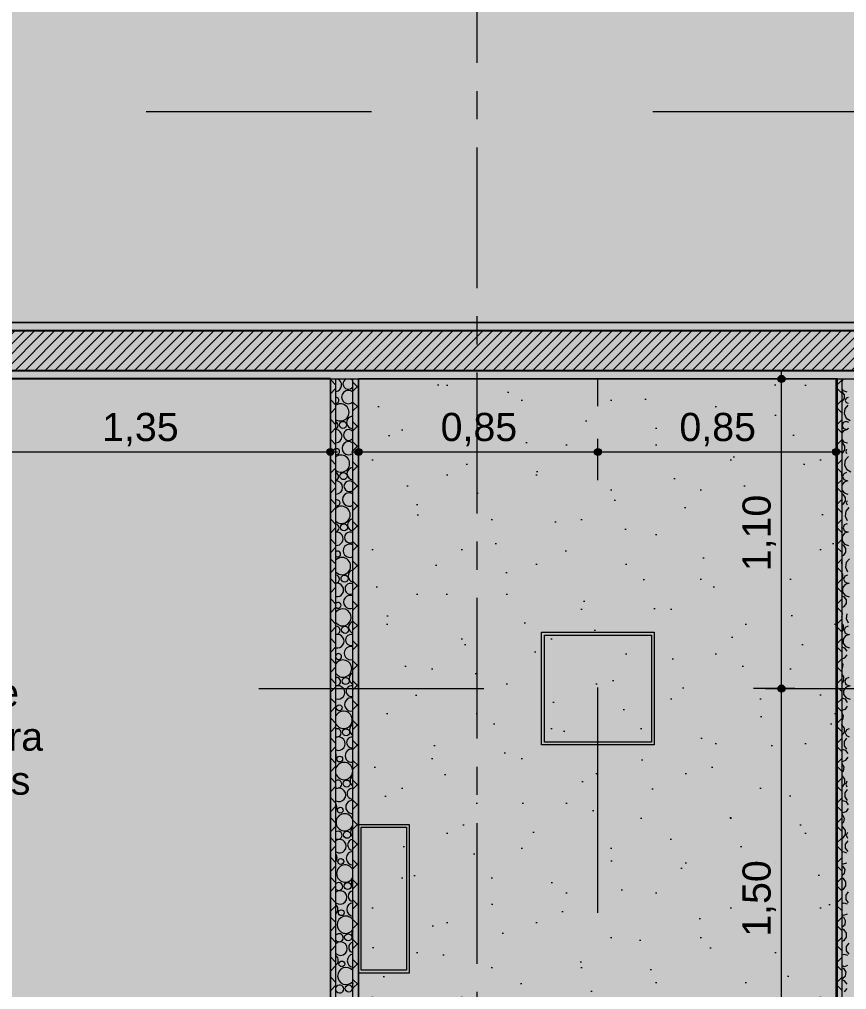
# Model space of a CAD drawing. Header units: metres. Extents: x -77 to -41.1, y -68 to -27.7.
# Drawn here: x -61.764 to -58.826, y -40.573 to -37.127 of the extents above; entities that cross this region are included whole.
import ezdxf

# ---------------------------------------------------------------- set-up
doc = ezdxf.new("R2010")
doc.units = ezdxf.units.M
doc.header["$MEASUREMENT"] = 0
doc.linetypes.add('AStair_dashed', pattern=[1.8, 0.8, -1])
doc.linetypes.add('Dot & Dashed', pattern=[0.6, 0.5, -0.05, 0, -0.05])
for name, color, linetype, lineweight in [('0_Caneta_No__99', 7, 'Continuous', 20), ('FORRO.EXEC_Caneta_No__241', 7, 'Continuous', 13), ('LAJES.EST_Caneta_No__241', 7, 'Continuous', 13), ('LAJES.EST_Caneta_No__96', 252, 'Continuous', 0), ('LUMINOTÉCNICA_Caneta_No__96', 252, 'Continuous', 0), ('PAREDE CONSTRUIR_Caneta_No__241', 7, 'Continuous', 13), ('PAREDE CONSTRUIR_Caneta_No__3', 7, 'Continuous', 25), ('PAREDE CONSTRUIR_Caneta_No__83', 84, 'Continuous', 0), ('PAREDE CONSTRUIR_Caneta_No__96', 252, 'Continuous', 0), ('Selos de Zona Archicad_Caneta_No__11', 7, 'Continuous', 5)]:
    doc.layers.add(name, color=color, linetype=linetype, lineweight=lineweight)
for name, color, linetype in [('COTAS FORRO.EXEC', 7, 'Continuous'), ('FORRO.EXEC', 7, 'Continuous'), ('LUMINOTÉCNICA', 7, 'Continuous'), ('PAREDE CONSTRUIR', 7, 'Continuous'), ('ZONA', 7, 'Continuous')]:
    doc.layers.add(name, color=color, linetype=linetype)
for name, color, linetype, lineweight, true_color in [('COTAS FORRO.EXEC_Caneta_No__25', 7, 'Continuous', 13, 0x982312), ('LAJES.EST_Caneta_No__18', 7, 'Continuous', 0, 0xdfdfdf), ('LAJES.EST_Caneta_No__254', 7, 'Continuous', 0, 0xd1c9ad), ('LUMINOTÉCNICA_Caneta_No__27', 7, 'Continuous', 0, 0xbd2d17), ('LUMINOTÉCNICA_Caneta_No__46', 7, 'Continuous', 0, 0xbf8f00), ('LUMINOTÉCNICA_Caneta_No__56', 7, 'Continuous', 0, 0xffe495), ('ZONA_Caneta_No__56', 7, 'Continuous', 0, 0xffe495)]:
    doc.layers.add(name, color=color, linetype=linetype, lineweight=lineweight, true_color=true_color)
doc.styles.add('GENERATED_STYLE_1', font='arial.ttf')
doc.dimstyles.new('GENERATED_STYLE__1', dxfattribs={"dimtxt": 0.1, "dimasz": 0.0475, "dimexe": 0.18, "dimexo": 0.1, "dimgap": 0, "dimtad": 1, "dimtih": 1, "dimtoh": 1, "dimzin": 0, "dimdsep": 46, "dimtxsty": 'GENERATED_STYLE_1', "dimblk": 'ARROWHEAD_11', "dimblk1": 'ARROWHEAD_11', "dimblk2": 'ARROWHEAD_11', "dimcen": 0.09, "dimclrd": 256, "dimclre": 256, "dimclrt": 256, "dimadec": 0, "dimazin": 0, "dimtfac": 1, "dimtdec": 4, "dimtmove": 0, "dimatfit": 3, "dimfxl": 0, "dimtolj": 1, "dimtzin": 0, "dimarcsym": 0})
doc.dimstyles.new('GENERATED_STYLE__2', dxfattribs={"dimtxt": 0.1, "dimasz": 0.0475, "dimexe": 0.18, "dimexo": 0.1, "dimgap": 0, "dimtad": 1, "dimzin": 0, "dimdsep": 46, "dimtxsty": 'GENERATED_STYLE_1', "dimblk": 'ARROWHEAD_11', "dimblk1": 'ARROWHEAD_11', "dimblk2": 'ARROWHEAD_11', "dimcen": 0.09, "dimclrd": 256, "dimclre": 256, "dimclrt": 256, "dimadec": 0, "dimazin": 0, "dimtfac": 1, "dimtdec": 4, "dimtmove": 0, "dimatfit": 3, "dimfxl": 0, "dimtolj": 1, "dimtzin": 0, "dimarcsym": 0})
pattern_1 = [(45, (0, 0.5), (-0.159099, 0.159099), [0, -0.15, 0, -0.225]), (110, (0.5, 0.5), (0.21143084, 0.07695453), [0, -0.11, 0, -0.19])]
pattern_2 = [(45, (0, 0), (-0.03535534, 0.03535534), []), (135, (0, 0), (0.03535534, 0.03535534), [])]
pattern_3 = [(45, (0, 0), (-0.0176776695, 0.0176776695), [])]

# ---------------------------------------------------------------- blocks, each defined once
blk = doc.blocks.new('Quarto de Plantão para funcionários_9_21_3', base_point=(-62.0758, -39.74))
at = {"layer": 'Selos de Zona Archicad_Caneta_No__11', "color": 7, "lineweight": 5, "insert": (-62.0758, -39.4684), "char_height": 0.1, "width": 1, "attachment_point": 2, "line_spacing_factor": 0.936671, "style": 'GENERATED_STYLE_1'}
blk.add_mtext('\\A1;{\\pqc;\\pt0,0.55;\\fArial|b0|i0|c0|p0;\\W1.000000;Quarto de Plantão para funcionários\\fArial|b0|i0|c0|p0;\\W1.000000;\\A1{\\H.66x;\\S^  ;}\\fArial|b0|i0|c0|p0;\\W1.000000;\\fArial|b0|i0|c0|p0;\\W1.000000;\\A1{\\H.66x;\\S^  ;}}', dxfattribs=at)
at = {"layer": 'Selos de Zona Archicad_Caneta_No__11', "color": 7, "lineweight": 5, "insert": (-62.0758, -39.9366), "char_height": 0.075, "attachment_point": 2, "style": 'GENERATED_STYLE_1'}
blk.add_mtext('\\A1;{\\pqc;\\pt0,0.55;\\fArial|b0|i0|c0|p0;\\W1.000000;A: 10,00\\fArial|b0|i0|c0|p0;\\W1.000000;\\A1{\\H.66x;\\S^  ;}\\fArial|b0|i0|c0|p0;\\W1.000000; m\\fArial|b0|i0|c0|p0;\\W1.000000;\\A1{\\H.66x;\\S2^  ;}}', dxfattribs=at)
blk = doc.blocks.new('*X52')
at = {"layer": 'PAREDE CONSTRUIR_Caneta_No__96', "color": 252, "linetype": 'Continuous', "lineweight": 0}
for centre, radius in [((-60.6148, -38.5671), 0.0125), ((-60.6129, -38.7491), 0.0125), ((-60.6111, -38.9311), 0.0125), ((-60.6092, -39.1131), 0.0125), ((-60.6074, -39.2951), 0.0125), ((-60.6055, -39.4771), 0.0125), ((-60.6281, -39.572), 0.0103), ((-60.6037, -39.6591), 0.0125), ((-60.6263, -39.754), 0.0103), ((-60.6018, -39.8411), 0.0125), ((-60.6244, -39.9359), 0.0103), ((-60.6, -40.0231), 0.0125), ((-60.6226, -40.1179), 0.0103), ((-60.5981, -40.2051), 0.0125), ((-60.6207, -40.2999), 0.0103), ((-60.5963, -40.3871), 0.0125), ((-60.6189, -40.4819), 0.0103), ((-60.5944, -40.5691), 0.0125)]:
    blk.add_circle(centre, radius, dxfattribs=at)
for centre, radius, start, end in [((-60.6437, -38.4256), 0.0239, 280.0588, 66.5617), ((-60.5957, -38.4212), 0.0192, 114.321, 327.3597), ((-60.5957, -38.4212), 0.0192, 32.6403, 65.679), ((-60.5962, -38.4684), 0.0237, 45.2313, 314.7688), ((-60.6393, -38.48), 0.0103, 268.3947, 91.6053), ((-60.6237, -38.5228), 0.0306, 238.6898, 121.3102), ((-60.6467, -38.5689), 0.0143, 299.9833, 60.0168), ((-60.5811, -38.5583), 0.0213, 85.8405, 274.1596), ((-60.6419, -38.6076), 0.0239, 275.5631, 84.4369), ((-60.5939, -38.6032), 0.0192, 41.8057, 318.1943), ((-60.5944, -38.6503), 0.0237, 51.2533, 308.7467), ((-60.6374, -38.662), 0.0103, 258.0342, 101.9658), ((-60.6218, -38.7048), 0.0306, 234.5326, 125.4674), ((-60.5792, -38.7403), 0.0213, 90.8364, 269.1636), ((-60.6448, -38.7509), 0.0143, 291.7193, 68.2807), ((-60.64, -38.7896), 0.0239, 271.1016, 88.8984), ((-60.592, -38.7852), 0.0192, 49.5528, 310.4472), ((-60.6356, -38.844), 0.0103, 247.2543, 112.7457), ((-60.5925, -38.8323), 0.0237, 56.8037, 303.1963), ((-60.6199, -38.8868), 0.0306, 230.1479, 129.8521), ((-60.5774, -38.9223), 0.0213, 95.8387, 264.1614), ((-60.643, -38.9329), 0.0143, 283.9086, 76.0914), ((-60.6382, -38.9716), 0.0239, 266.6468, 93.3532), ((-60.5901, -38.9672), 0.0192, 56.4899, 303.5101), ((-60.5907, -39.0143), 0.0237, 62.0215, 297.9786), ((-60.6337, -39.026), 0.0103, 235.5314, 124.4687), ((-60.6181, -39.0688), 0.0306, 225.4625, 134.5375), ((-60.6411, -39.1149), 0.0143, 276.3549, 83.6451), ((-60.5755, -39.1043), 0.0213, 100.8862, 259.1138), ((-60.6363, -39.1536), 0.0239, 262.1716, 97.8285), ((-60.5883, -39.1492), 0.0192, 62.908, 297.0921), ((-60.5888, -39.1963), 0.0237, 66.9975, 293.0026), ((-60.6319, -39.208), 0.0103, 221.8178, 138.1822), ((-60.6162, -39.2508), 0.0306, 220.3641, 139.6359), ((-60.6393, -39.2969), 0.0143, 268.9113, 91.0887), ((-60.5737, -39.2862), 0.0213, 106.021, 253.979), ((-60.6345, -39.3356), 0.0239, 257.6476, 102.3524), ((-60.5864, -39.3312), 0.0192, 68.976, 291.024), ((-60.63, -39.39), 0.0103, 202.3945, 157.6055), ((-60.5869, -39.3783), 0.0237, 71.7959, 288.2042), ((-60.6144, -39.4328), 0.0306, 214.6629, 145.3371), ((-60.5718, -39.4682), 0.0213, 111.2919, 248.7081), ((-60.6374, -39.4789), 0.0143, 261.4491, 98.5509), ((-60.6326, -39.5176), 0.0239, 253.0438, 106.9562), ((-60.5846, -39.5131), 0.0192, 74.8056, 285.1945), ((-60.5851, -39.5603), 0.0237, 76.4653, 283.5347), ((-60.6125, -39.6148), 0.0306, 207.9838, 152.0162), ((-60.6356, -39.6609), 0.0143, 253.8368, 106.1632), ((-60.57, -39.6502), 0.0213, 116.7598, 243.2403), ((-60.6307, -39.6996), 0.0239, 248.324, 111.676), ((-60.5827, -39.6951), 0.0192, 80.4776, 279.5224), ((-60.5832, -39.7423), 0.0237, 81.0446, 278.9554), ((-60.66, -39.7412), 0.0213, 343.7, 16.3), ((-60.6107, -39.7968), 0.0306, 199.3264, 160.6736), ((-60.6337, -39.8429), 0.0143, 245.9169, 114.0831), ((-60.5681, -39.8322), 0.0213, 122.5056, 237.4945), ((-60.6289, -39.8815), 0.0239, 243.4439, 116.5561), ((-60.5809, -39.8771), 0.0192, 86.0567, 273.9433), ((-60.5814, -39.9243), 0.0237, 85.5668, 274.4332), ((-60.6581, -39.9232), 0.0213, 330.771, 29.2291), ((-60.6088, -39.9788), 0.0306, 17.0287, 342.9713), ((-60.5663, -40.0142), 0.0213, 128.6464, 231.3536), ((-60.6319, -40.0249), 0.0143, 237.4695, 122.5305), ((-60.627, -40.0635), 0.0239, 238.3459, 121.6541), ((-60.579, -40.0591), 0.0192, 91.5984, 268.4016), ((-60.6563, -40.1052), 0.0213, 321.771, 38.229), ((-60.5795, -40.1063), 0.0237, 90.0614, 269.9386), ((-60.607, -40.1608), 0.0306, 26.4157, 333.5843), ((-60.63, -40.2069), 0.0143, 228.1306, 131.8694), ((-60.5644, -40.1962), 0.0213, 135.3688, 224.6313), ((-60.6252, -40.2455), 0.0239, 232.9504, 127.0497), ((-60.5772, -40.2411), 0.0192, 97.1551, 262.8449), ((-60.6544, -40.2872), 0.0213, 314.2998, 45.7002), ((-60.5777, -40.2883), 0.0237, 94.5564, 265.4436), ((-60.6051, -40.3428), 0.0306, 33.3819, 326.6181), ((-60.6282, -40.3889), 0.0143, 217.1439, 142.8562), ((-60.5626, -40.3782), 0.0213, 143.0132, 216.9869), ((-60.6233, -40.4275), 0.0239, 227.1389, 132.8611), ((-60.5753, -40.4231), 0.0192, 102.7806, 257.2194), ((-60.6526, -40.4692), 0.0213, 307.6823, 52.3177), ((-60.5758, -40.4703), 0.0237, 99.0797, 260.9203), ((-60.6033, -40.5248), 0.0306, 39.2445, 320.7555), ((-60.6263, -40.5709), 0.0143, 202.0573, 157.9427), ((-60.5607, -40.5602), 0.0213, 152.363, 207.637)]:
    blk.add_arc(centre, radius, start, end, dxfattribs=at)
blk = doc.blocks.new('*X54')
at = {"layer": 'PAREDE CONSTRUIR_Caneta_No__96', "color": 252, "linetype": 'Continuous', "lineweight": 0}
for p, q in [((-58.8392, -38.4063), (-58.8437, -38.4125)), ((-58.8312, -38.4037), (-58.8392, -38.4063)), ((-58.8437, -38.4387), (-58.8392, -38.4449)), ((-58.8419, -38.4501), (-58.8437, -38.4495)), ((-58.8342, -38.4607), (-58.8419, -38.4501)), ((-58.8392, -38.4449), (-58.8252, -38.4494)), ((-58.8437, -38.4851), (-58.8419, -38.4845)), ((-58.8419, -38.4845), (-58.8342, -38.4738)), ((-58.8342, -38.4738), (-58.8342, -38.4607)), ((-58.828, -38.4727), (-58.8311, -38.48)), ((-58.8311, -38.48), (-58.828, -38.4873)), ((-58.8207, -38.4696), (-58.828, -38.4727)), ((-58.828, -38.4873), (-58.8207, -38.4903)), ((-58.833, -38.5101), (-58.8354, -38.5272)), ((-58.8217, -38.4971), (-58.833, -38.5101)), ((-58.8383, -38.5588), (-58.8425, -38.5689)), ((-58.8282, -38.5546), (-58.8383, -38.5588)), ((-58.8354, -38.5272), (-58.8282, -38.5428)), ((-58.8282, -38.5428), (-58.8137, -38.5522)), ((-58.8181, -38.5588), (-58.8282, -38.5546)), ((-58.8374, -38.5883), (-58.8437, -38.597)), ((-58.8425, -38.5689), (-58.8383, -38.579)), ((-58.8383, -38.579), (-58.8282, -38.5832)), ((-58.8233, -38.5837), (-58.8374, -38.5883)), ((-58.8282, -38.5832), (-58.8181, -38.579)), ((-58.8437, -38.6181), (-58.8374, -38.6269)), ((-58.8374, -38.6269), (-58.8233, -38.6314)), ((-58.8401, -38.6321), (-58.8437, -38.6309)), ((-58.8323, -38.6427), (-58.8401, -38.6321)), ((-58.8401, -38.6665), (-58.8323, -38.6558)), ((-58.8323, -38.6558), (-58.8323, -38.6427)), ((-58.8262, -38.6547), (-58.8292, -38.662)), ((-58.8292, -38.662), (-58.8262, -38.6693)), ((-58.8437, -38.6677), (-58.8401, -38.6665)), ((-58.8311, -38.6921), (-58.8336, -38.7092)), ((-58.8198, -38.6791), (-58.8311, -38.6921)), ((-58.8433, -38.734), (-58.8437, -38.7335)), ((-58.8336, -38.7092), (-58.8264, -38.7248)), ((-58.8264, -38.7248), (-58.8119, -38.7342)), ((-58.8437, -38.7492), (-58.8433, -38.7487)), ((-58.8433, -38.7487), (-58.8433, -38.734)), ((-58.8364, -38.7408), (-58.8406, -38.7509)), ((-58.8406, -38.7509), (-58.8364, -38.761)), ((-58.8263, -38.7366), (-58.8364, -38.7408)), ((-58.8364, -38.761), (-58.8263, -38.7652)), ((-58.8215, -38.7657), (-58.8355, -38.7703)), ((-58.8355, -38.7703), (-58.8437, -38.7816)), ((-58.8437, -38.7976), (-58.8355, -38.8089)), ((-58.8382, -38.814), (-58.8437, -38.8123)), ((-58.8305, -38.8247), (-58.8382, -38.814)), ((-58.8355, -38.8089), (-58.8215, -38.8134)), ((-58.8305, -38.8378), (-58.8305, -38.8247)), ((-58.8243, -38.8367), (-58.8274, -38.844)), ((-58.8437, -38.8503), (-58.8382, -38.8485)), ((-58.8382, -38.8485), (-58.8305, -38.8378)), ((-58.818, -38.861), (-58.8292, -38.8741)), ((-58.8274, -38.844), (-58.8243, -38.8513)), ((-58.8292, -38.8741), (-58.8317, -38.8912)), ((-58.8317, -38.8912), (-58.8245, -38.9068)), ((-58.8415, -38.916), (-58.8437, -38.913)), ((-58.8437, -38.9337), (-58.8415, -38.9307)), ((-58.8415, -38.9307), (-58.8415, -38.916)), ((-58.8346, -38.9228), (-58.8388, -38.9329)), ((-58.8388, -38.9329), (-58.8346, -38.943)), ((-58.8245, -38.9186), (-58.8346, -38.9228)), ((-58.8336, -38.9523), (-58.8423, -38.9642)), ((-58.8423, -38.9642), (-58.8423, -38.9789)), ((-58.8346, -38.943), (-58.8245, -38.9472)), ((-58.8196, -38.9477), (-58.8336, -38.9523)), ((-58.8364, -38.996), (-58.8437, -38.9937)), ((-58.8423, -38.9789), (-58.8336, -38.9909)), ((-58.8286, -39.0067), (-58.8364, -38.996)), ((-58.8336, -38.9909), (-58.8196, -38.9954)), ((-58.8286, -39.0198), (-58.8286, -39.0067)), ((-58.8437, -39.0329), (-58.8364, -39.0305)), ((-58.8364, -39.0305), (-58.8286, -39.0198)), ((-58.8161, -39.043), (-58.8274, -39.0561)), ((-58.8427, -39.0548), (-58.8437, -39.0531)), ((-58.8437, -39.0604), (-58.8427, -39.0548)), ((-58.8274, -39.0561), (-58.8298, -39.0731)), ((-58.8298, -39.0731), (-58.8227, -39.0888)), ((-58.8396, -39.098), (-58.8437, -39.0924)), ((-58.8437, -39.1183), (-58.8396, -39.1126)), ((-58.8396, -39.1126), (-58.8396, -39.098)), ((-58.8327, -39.1048), (-58.8369, -39.1149)), ((-58.8226, -39.1006), (-58.8327, -39.1048)), ((-58.8318, -39.1343), (-58.8405, -39.1462)), ((-58.8405, -39.1462), (-58.8405, -39.1609)), ((-58.8369, -39.1149), (-58.8327, -39.125)), ((-58.8327, -39.125), (-58.8226, -39.1292)), ((-58.8178, -39.1297), (-58.8318, -39.1343)), ((-58.8345, -39.178), (-58.8437, -39.175)), ((-58.8405, -39.1609), (-58.8318, -39.1729)), ((-58.8268, -39.1887), (-58.8345, -39.178)), ((-58.8318, -39.1729), (-58.8178, -39.1774)), ((-58.8437, -39.2155), (-58.8345, -39.2125)), ((-58.8345, -39.2125), (-58.8268, -39.2018)), ((-58.8268, -39.2018), (-58.8268, -39.1887)), ((-58.8409, -39.2368), (-58.8437, -39.2319)), ((-58.8437, -39.2502), (-58.8431, -39.2497)), ((-58.8431, -39.2497), (-58.8409, -39.2368)), ((-58.8255, -39.2381), (-58.828, -39.2551)), ((-58.8378, -39.28), (-58.8437, -39.2718)), ((-58.8378, -39.2946), (-58.8378, -39.28)), ((-58.8207, -39.2826), (-58.8309, -39.2868)), ((-58.828, -39.2551), (-58.8208, -39.2708)), ((-58.8437, -39.3028), (-58.8378, -39.2946)), ((-58.8299, -39.3163), (-58.8386, -39.3282)), ((-58.8309, -39.2868), (-58.835, -39.2969)), ((-58.835, -39.2969), (-58.8309, -39.307)), ((-58.8309, -39.307), (-58.8207, -39.3112)), ((-58.8159, -39.3117), (-58.8299, -39.3163)), ((-58.8386, -39.3282), (-58.8386, -39.3429)), ((-58.8386, -39.3429), (-58.8299, -39.3549)), ((-58.8326, -39.36), (-58.8437, -39.3564)), ((-58.8249, -39.3707), (-58.8326, -39.36)), ((-58.8326, -39.3945), (-58.8249, -39.3838)), ((-58.8299, -39.3549), (-58.8159, -39.3594)), ((-58.8437, -39.3981), (-58.8326, -39.3945)), ((-58.839, -39.4188), (-58.8437, -39.4107)), ((-58.8413, -39.4317), (-58.839, -39.4188)), ((-58.8437, -39.4338), (-58.8413, -39.4317)), ((-58.8359, -39.462), (-58.8437, -39.4513)), ((-58.8437, -39.4874), (-58.8359, -39.4766)), ((-58.8359, -39.4766), (-58.8359, -39.462)), ((-58.829, -39.4688), (-58.8332, -39.4789)), ((-58.8332, -39.4789), (-58.829, -39.489)), ((-58.8189, -39.4646), (-58.829, -39.4688)), ((-58.829, -39.489), (-58.8189, -39.4932)), ((-58.8281, -39.4983), (-58.8368, -39.5102)), ((-58.8368, -39.5102), (-58.8368, -39.5249)), ((-58.8368, -39.5249), (-58.8281, -39.5369)), ((-58.8141, -39.4937), (-58.8281, -39.4983)), ((-58.8433, -39.538), (-58.8437, -39.5381)), ((-58.8308, -39.542), (-58.8433, -39.538)), ((-58.8231, -39.5527), (-58.8308, -39.542)), ((-58.8281, -39.5369), (-58.8141, -39.5414)), ((-58.8437, -39.5804), (-58.8433, -39.5805)), ((-58.8372, -39.6008), (-58.8437, -39.5895)), ((-58.8433, -39.5805), (-58.8308, -39.5765)), ((-58.8308, -39.5765), (-58.8231, -39.5658)), ((-58.8437, -39.6173), (-58.8394, -39.6137)), ((-58.8394, -39.6137), (-58.8372, -39.6008)), ((-58.8427, -39.6322), (-58.8437, -39.6318)), ((-58.8341, -39.644), (-58.8427, -39.6322)), ((-58.8427, -39.6705), (-58.8341, -39.6586)), ((-58.8341, -39.6586), (-58.8341, -39.644)), ((-58.8271, -39.6508), (-58.8313, -39.6609)), ((-58.8313, -39.6609), (-58.8271, -39.671)), ((-58.817, -39.6466), (-58.8271, -39.6508)), ((-58.8437, -39.6708), (-58.8427, -39.6705)), ((-58.8262, -39.6803), (-58.8349, -39.6922)), ((-58.8349, -39.6922), (-58.8349, -39.7069)), ((-58.8271, -39.671), (-58.817, -39.6752)), ((-58.8414, -39.72), (-58.8437, -39.7207)), ((-58.8289, -39.724), (-58.8414, -39.72)), ((-58.8349, -39.7069), (-58.8262, -39.7188)), ((-58.8212, -39.7347), (-58.8289, -39.724)), ((-58.8437, -39.7618), (-58.8414, -39.7625)), ((-58.8414, -39.7625), (-58.8289, -39.7585)), ((-58.8289, -39.7585), (-58.8212, -39.7478)), ((-58.8419, -39.7714), (-58.8437, -39.7708)), ((-58.8437, -39.8009), (-58.8376, -39.7957)), ((-58.8353, -39.7828), (-58.8419, -39.7714)), ((-58.8376, -39.7957), (-58.8353, -39.7828)), ((-58.8408, -39.8142), (-58.8437, -39.8132)), ((-58.8322, -39.826), (-58.8408, -39.8142)), ((-58.8322, -39.8406), (-58.8322, -39.826)), ((-58.8253, -39.8328), (-58.8295, -39.8429)), ((-58.8437, -39.8534), (-58.8408, -39.8525)), ((-58.8408, -39.8525), (-58.8322, -39.8406)), ((-58.8244, -39.8623), (-58.833, -39.8742)), ((-58.8295, -39.8429), (-58.8253, -39.853)), ((-58.8396, -39.902), (-58.8437, -39.9033)), ((-58.8271, -39.906), (-58.8396, -39.902)), ((-58.833, -39.8742), (-58.833, -39.8889)), ((-58.833, -39.8889), (-58.8244, -39.9008)), ((-58.8194, -39.9167), (-58.8271, -39.906)), ((-58.8271, -39.9404), (-58.8194, -39.9298)), ((-58.8437, -39.9432), (-58.8396, -39.9445)), ((-58.84, -39.9534), (-58.8437, -39.9521)), ((-58.8335, -39.9648), (-58.84, -39.9534)), ((-58.8396, -39.9445), (-58.8271, -39.9404)), ((-58.8357, -39.9777), (-58.8335, -39.9648)), ((-58.8437, -39.9844), (-58.8357, -39.9777)), ((-58.8389, -39.9962), (-58.8437, -39.9946)), ((-58.8304, -40.008), (-58.8389, -39.9962)), ((-58.8304, -40.0226), (-58.8304, -40.008)), ((-58.8437, -40.036), (-58.8389, -40.0345)), ((-58.8389, -40.0345), (-58.8304, -40.0226)), ((-58.8234, -40.0148), (-58.8276, -40.0249)), ((-58.8276, -40.0249), (-58.8234, -40.035)), ((-58.8225, -40.0442), (-58.8312, -40.0562)), ((-58.8312, -40.0562), (-58.8312, -40.0709)), ((-58.8312, -40.0709), (-58.8225, -40.0828)), ((-58.8377, -40.084), (-58.8437, -40.0859)), ((-58.8252, -40.088), (-58.8377, -40.084)), ((-58.8437, -40.1246), (-58.8377, -40.1265)), ((-58.8382, -40.1354), (-58.8437, -40.1334)), ((-58.8316, -40.1468), (-58.8382, -40.1354)), ((-58.8377, -40.1265), (-58.8252, -40.1224)), ((-58.8437, -40.168), (-58.8339, -40.1597)), ((-58.8371, -40.1782), (-58.8437, -40.176)), ((-58.8285, -40.19), (-58.8371, -40.1782)), ((-58.8339, -40.1597), (-58.8316, -40.1468)), ((-58.8371, -40.2165), (-58.8285, -40.2046)), ((-58.8285, -40.2046), (-58.8285, -40.19)), ((-58.8437, -40.2186), (-58.8371, -40.2165)), ((-58.8207, -40.2262), (-58.8293, -40.2382)), ((-58.8293, -40.2382), (-58.8293, -40.2529)), ((-58.8359, -40.266), (-58.8437, -40.2685)), ((-58.8234, -40.27), (-58.8359, -40.266)), ((-58.8293, -40.2529), (-58.8207, -40.2648)), ((-58.8437, -40.306), (-58.8359, -40.3085)), ((-58.8363, -40.3174), (-58.8437, -40.3147)), ((-58.8297, -40.3288), (-58.8363, -40.3174)), ((-58.8359, -40.3085), (-58.8234, -40.3044)), ((-58.8437, -40.3502), (-58.8421, -40.3502)), ((-58.8421, -40.3502), (-58.832, -40.3417)), ((-58.832, -40.3417), (-58.8297, -40.3288)), ((-58.8352, -40.3602), (-58.8437, -40.3574)), ((-58.8266, -40.372), (-58.8352, -40.3602)), ((-58.8352, -40.3984), (-58.8266, -40.3866)), ((-58.8266, -40.3866), (-58.8266, -40.372)), ((-58.8437, -40.4012), (-58.8352, -40.3984)), ((-58.8188, -40.4082), (-58.8275, -40.4202)), ((-58.8275, -40.4202), (-58.8275, -40.4349)), ((-58.834, -40.4479), (-58.8437, -40.4511)), ((-58.8215, -40.452), (-58.834, -40.4479)), ((-58.8275, -40.4349), (-58.8188, -40.4468)), ((-58.8437, -40.4874), (-58.834, -40.4905)), ((-58.834, -40.4905), (-58.8215, -40.4864)), ((-58.8345, -40.4994), (-58.8437, -40.4961)), ((-58.8402, -40.5321), (-58.8302, -40.5237)), ((-58.8279, -40.5108), (-58.8345, -40.4994)), ((-58.8302, -40.5237), (-58.8279, -40.5108)), ((-58.8437, -40.5321), (-58.8402, -40.5321)), ((-58.8334, -40.5422), (-58.8437, -40.5388)), ((-58.8248, -40.554), (-58.8334, -40.5422)), ((-58.8334, -40.5804), (-58.8248, -40.5686))]:
    blk.add_line(p, q, dxfattribs=at)
blk = doc.blocks.new('*D223')
at = {"layer": 'COTAS FORRO.EXEC_Caneta_No__25', "linetype": 'Continuous', "lineweight": 13, "true_color": 0x982312}
for points in [[(-60.5721, -38.6632), (-60.5711, -38.668), (-60.5684, -38.672), (-60.5643, -38.6748), (-60.5596, -38.6757), (-60.5548, -38.6748), (-60.5507, -38.672), (-60.548, -38.668), (-60.5471, -38.6632), (-60.548, -38.6584), (-60.5507, -38.6544), (-60.5548, -38.6517), (-60.5596, -38.6507), (-60.5643, -38.6517), (-60.5684, -38.6544), (-60.5711, -38.6584)], [(-59.7221, -38.6632), (-59.7211, -38.668), (-59.7184, -38.672), (-59.7143, -38.6748), (-59.7096, -38.6757), (-59.7048, -38.6748), (-59.7007, -38.672), (-59.698, -38.668), (-59.6971, -38.6632), (-59.698, -38.6584), (-59.7007, -38.6544), (-59.7048, -38.6517), (-59.7096, -38.6507), (-59.7143, -38.6517), (-59.7184, -38.6544), (-59.7211, -38.6584)]]:
    blk.add_hatch(color=24, dxfattribs=at).paths.add_polyline_path(points)
at = {"layer": 'COTAS FORRO.EXEC_Caneta_No__25', "color": 24, "linetype": 'Continuous', "lineweight": 13, "true_color": 0x982312}
for p, q in [((-60.5596, -38.6507), (-60.5596, -38.6163)), ((-59.7096, -38.6507), (-59.7096, -38.6163)), ((-60.5846, -38.6632), (-60.5721, -38.6632)), ((-60.5471, -38.6632), (-59.7221, -38.6632)), ((-60.5596, -38.7632), (-60.5596, -38.6757)), ((-59.7096, -38.7632), (-59.7096, -38.6757))]:
    blk.add_line(p, q, dxfattribs=at)
for centre in [(-60.5596, -38.6632), (-59.7096, -38.6632)]:
    blk.add_circle(centre, 0.0125, dxfattribs=at)
at = {"layer": 'COTAS FORRO.EXEC_Caneta_No__25', "color": 24, "lineweight": 13, "true_color": 0x982312, "insert": (-60.268, -38.6432), "char_height": 0.1, "attachment_point": 7, "style": 'GENERATED_STYLE_1'}
blk.add_mtext('\\A1;{\\pql;\\fArial|b0|i0|c0|p0;\\W1.000000;0,85}', dxfattribs=at)
blk = doc.blocks.new('ARROWHEAD_11')
at = {"color": 0, "linetype": 'Continuous', "lineweight": 0}
blk.add_line((0, 0), (-1, 0), dxfattribs=at)
at = {"color": 0, "linetype": 'Continuous', "lineweight": 0, "const_width": 0.25, "flags": 128}
blk.add_lwpolyline([(-0.125, 0, 1), (0.125, 0, 1)], format="xyb", close=True, dxfattribs=at)
blk = doc.blocks.new('*D224')
at = {"layer": 'COTAS FORRO.EXEC_Caneta_No__25', "linetype": 'Continuous', "lineweight": 13, "true_color": 0x982312}
for points in [[(-59.7221, -38.6632), (-59.7211, -38.668), (-59.7184, -38.672), (-59.7143, -38.6748), (-59.7096, -38.6757), (-59.7048, -38.6748), (-59.7007, -38.672), (-59.698, -38.668), (-59.6971, -38.6632), (-59.698, -38.6584), (-59.7007, -38.6544), (-59.7048, -38.6517), (-59.7096, -38.6507), (-59.7143, -38.6517), (-59.7184, -38.6544), (-59.7211, -38.6584)], [(-58.8762, -38.6632), (-58.8753, -38.668), (-58.8726, -38.672), (-58.8685, -38.6748), (-58.8637, -38.6757), (-58.8589, -38.6748), (-58.8549, -38.672), (-58.8522, -38.668), (-58.8512, -38.6632), (-58.8522, -38.6584), (-58.8549, -38.6544), (-58.8589, -38.6517), (-58.8637, -38.6507), (-58.8685, -38.6517), (-58.8726, -38.6544), (-58.8753, -38.6584)]]:
    blk.add_hatch(color=24, dxfattribs=at).paths.add_polyline_path(points)
at = {"layer": 'COTAS FORRO.EXEC_Caneta_No__25', "color": 24, "linetype": 'Continuous', "lineweight": 13, "true_color": 0x982312}
for p, q in [((-59.7096, -38.6507), (-59.7096, -38.6163)), ((-58.8637, -38.6507), (-58.8637, -38.6163)), ((-59.6971, -38.6632), (-58.8762, -38.6632)), ((-58.8512, -38.6632), (-58.8387, -38.6632)), ((-59.7096, -38.7632), (-59.7096, -38.6757)), ((-58.8637, -38.7632), (-58.8637, -38.6757))]:
    blk.add_line(p, q, dxfattribs=at)
for centre in [(-59.7096, -38.6632), (-58.8637, -38.6632)]:
    blk.add_circle(centre, 0.0125, dxfattribs=at)
at = {"layer": 'COTAS FORRO.EXEC_Caneta_No__25', "color": 24, "lineweight": 13, "true_color": 0x982312, "insert": (-59.4201, -38.6432), "char_height": 0.1, "attachment_point": 7, "style": 'GENERATED_STYLE_1'}
blk.add_mtext('\\A1;{\\pql;\\fArial|b0|i0|c0|p0;\\W1.000000;0,85}', dxfattribs=at)
blk = doc.blocks.new('*D226')
at = {"layer": 'COTAS FORRO.EXEC_Caneta_No__25', "linetype": 'Continuous', "lineweight": 13, "true_color": 0x982312}
for points in [[(-62.0265, -38.6632), (-62.0255, -38.668), (-62.0228, -38.672), (-62.0188, -38.6748), (-62.014, -38.6757), (-62.0092, -38.6748), (-62.0051, -38.672), (-62.0024, -38.668), (-62.0015, -38.6632), (-62.0024, -38.6584), (-62.0051, -38.6544), (-62.0092, -38.6517), (-62.014, -38.6507), (-62.0188, -38.6517), (-62.0228, -38.6544), (-62.0255, -38.6584)], [(-60.6721, -38.6632), (-60.6711, -38.668), (-60.6684, -38.672), (-60.6643, -38.6748), (-60.6596, -38.6757), (-60.6548, -38.6748), (-60.6507, -38.672), (-60.648, -38.668), (-60.6471, -38.6632), (-60.648, -38.6584), (-60.6507, -38.6544), (-60.6548, -38.6517), (-60.6596, -38.6507), (-60.6643, -38.6517), (-60.6684, -38.6544), (-60.6711, -38.6584)]]:
    blk.add_hatch(color=24, dxfattribs=at).paths.add_polyline_path(points)
at = {"layer": 'COTAS FORRO.EXEC_Caneta_No__25', "color": 24, "linetype": 'Continuous', "lineweight": 13, "true_color": 0x982312}
for p, q in [((-62.014, -38.6507), (-62.014, -38.6163)), ((-60.6596, -38.6507), (-60.6596, -38.6163)), ((-62.0015, -38.6632), (-60.6721, -38.6632)), ((-60.6471, -38.6632), (-60.6346, -38.6632)), ((-62.014, -38.7632), (-62.014, -38.6757)), ((-60.6596, -38.7632), (-60.6596, -38.6757))]:
    blk.add_line(p, q, dxfattribs=at)
for centre in [(-62.014, -38.6632), (-60.6596, -38.6632)]:
    blk.add_circle(centre, 0.0125, dxfattribs=at)
at = {"layer": 'COTAS FORRO.EXEC_Caneta_No__25', "color": 24, "lineweight": 13, "true_color": 0x982312, "insert": (-61.4702, -38.6432), "char_height": 0.1, "attachment_point": 7, "style": 'GENERATED_STYLE_1'}
blk.add_mtext('\\A1;{\\pql;\\fArial|b0|i0|c0|p0;\\W1.000000;1,35}', dxfattribs=at)
blk = doc.blocks.new('*D234')
at = {"layer": 'COTAS FORRO.EXEC_Caneta_No__25', "linetype": 'Continuous', "lineweight": 13, "true_color": 0x982312}
for points in [[(-59.07, -39.5037), (-59.069, -39.5085), (-59.0663, -39.5125), (-59.0623, -39.5152), (-59.0575, -39.5162), (-59.0527, -39.5152), (-59.0486, -39.5125), (-59.0459, -39.5085), (-59.045, -39.5037), (-59.0459, -39.4989), (-59.0486, -39.4949), (-59.0527, -39.4921), (-59.0575, -39.4912), (-59.0623, -39.4921), (-59.0663, -39.4949), (-59.069, -39.4989)], [(-59.07, -41.0002), (-59.069, -41.005), (-59.0663, -41.009), (-59.0623, -41.0117), (-59.0575, -41.0127), (-59.0527, -41.0117), (-59.0486, -41.009), (-59.0459, -41.005), (-59.045, -41.0002), (-59.0459, -40.9954), (-59.0486, -40.9913), (-59.0527, -40.9886), (-59.0575, -40.9877), (-59.0623, -40.9886), (-59.0663, -40.9913), (-59.069, -40.9954)]]:
    blk.add_hatch(color=24, dxfattribs=at).paths.add_polyline_path(points)
at = {"layer": 'COTAS FORRO.EXEC_Caneta_No__25', "color": 24, "linetype": 'Continuous', "lineweight": 13, "true_color": 0x982312}
for p, q in [((-59.07, -39.5037), (-59.1575, -39.5037)), ((-59.0575, -40.9877), (-59.0575, -39.5162)), ((-59.0106, -39.5037), (-59.045, -39.5037)), ((-59.07, -41.0002), (-59.1575, -41.0002)), ((-59.0106, -41.0002), (-59.045, -41.0002))]:
    blk.add_line(p, q, dxfattribs=at)
for centre in [(-59.0575, -39.5037), (-59.0575, -41.0002)]:
    blk.add_circle(centre, 0.0125, dxfattribs=at)
at = {"layer": 'COTAS FORRO.EXEC_Caneta_No__25', "color": 24, "lineweight": 13, "true_color": 0x982312, "insert": (-59.0775, -40.3854), "char_height": 0.1, "attachment_point": 7, "rotation": 90, "style": 'GENERATED_STYLE_1'}
blk.add_mtext('\\A1;{\\pql;\\fArial|b0|i0|c0|p0;\\W1.000000;1,50}', dxfattribs=at)
blk = doc.blocks.new('*D235')
at = {"layer": 'COTAS FORRO.EXEC_Caneta_No__25', "linetype": 'Continuous', "lineweight": 13, "true_color": 0x982312}
for points in [[(-59.07, -38.4037), (-59.069, -38.4085), (-59.0663, -38.4125), (-59.0623, -38.4152), (-59.0575, -38.4162), (-59.0527, -38.4152), (-59.0486, -38.4125), (-59.0459, -38.4085), (-59.045, -38.4037), (-59.0459, -38.3989), (-59.0486, -38.3949), (-59.0527, -38.3921), (-59.0575, -38.3912), (-59.0623, -38.3921), (-59.0663, -38.3949), (-59.069, -38.3989)], [(-59.07, -39.5037), (-59.069, -39.5085), (-59.0663, -39.5125), (-59.0623, -39.5152), (-59.0575, -39.5162), (-59.0527, -39.5152), (-59.0486, -39.5125), (-59.0459, -39.5085), (-59.045, -39.5037), (-59.0459, -39.4989), (-59.0486, -39.4949), (-59.0527, -39.4921), (-59.0575, -39.4912), (-59.0623, -39.4921), (-59.0663, -39.4949), (-59.069, -39.4989)]]:
    blk.add_hatch(color=24, dxfattribs=at).paths.add_polyline_path(points)
at = {"layer": 'COTAS FORRO.EXEC_Caneta_No__25', "color": 24, "linetype": 'Continuous', "lineweight": 13, "true_color": 0x982312}
for p, q in [((-59.0575, -38.3912), (-59.0575, -38.3787)), ((-59.07, -38.4037), (-59.1575, -38.4037)), ((-59.0575, -39.4912), (-59.0575, -38.4162)), ((-59.0106, -38.4037), (-59.045, -38.4037)), ((-59.07, -39.5037), (-59.1575, -39.5037)), ((-59.0106, -39.5037), (-59.045, -39.5037))]:
    blk.add_line(p, q, dxfattribs=at)
for centre in [(-59.0575, -38.4037), (-59.0575, -39.5037)]:
    blk.add_circle(centre, 0.0125, dxfattribs=at)
at = {"layer": 'COTAS FORRO.EXEC_Caneta_No__25', "color": 24, "lineweight": 13, "true_color": 0x982312, "insert": (-59.0775, -39.0872), "char_height": 0.1, "attachment_point": 7, "rotation": 90, "style": 'GENERATED_STYLE_1'}
blk.add_mtext('\\A1;{\\pql;\\fArial|b0|i0|c0|p0;\\W1.000000;1,10}', dxfattribs=at)
blk = doc.blocks.new('Fluorescent Lamp 26')
at = {"layer": 'LUMINOTÉCNICA_Caneta_No__27', "linetype": 'Continuous', "lineweight": 0, "true_color": 0xedc9c4}
blk.add_hatch(color=254, dxfattribs=at).paths.add_polyline_path([(0, 0), (0.4, 0), (0.4, 0.4), (0, 0.4)])
at = {"layer": 'LUMINOTÉCNICA_Caneta_No__27', "color": 22, "linetype": 'Continuous', "lineweight": 0, "true_color": 0xbd2d17}
for p, q in [((0.4, 0.4), (0, 0.4)), ((0, 0.4), (0, 0)), ((0.39, 0.39), (0.01, 0.39)), ((0.01, 0.39), (0.01, 0.01)), ((0.39, 0.01), (0.39, 0.39)), ((0.4, 0), (0.4, 0.4)), ((0, 0), (0.4, 0)), ((0.01, 0.01), (0.39, 0.01))]:
    blk.add_line(p, q, dxfattribs=at)
blk = doc.blocks.new('Fluorescent Lamp 26_6')
at = {"layer": 'LUMINOTÉCNICA_Caneta_No__56', "linetype": 'Continuous', "lineweight": 0, "true_color": 0xfef7e3}
blk.add_hatch(color=7, dxfattribs=at).paths.add_polyline_path([(0, 0), (0.5275, 0), (0.5275, 0.1799), (0, 0.1799)])
at = {"layer": 'LUMINOTÉCNICA_Caneta_No__46', "color": 42, "linetype": 'Continuous', "lineweight": 0, "true_color": 0xbf8f00}
for p, q in [((0.5275, 0.1799), (0, 0.1799)), ((0, 0.1799), (0, 0)), ((0.5275, 0), (0.5275, 0.1799)), ((0.5175, 0.1699), (0.01, 0.1699)), ((0.01, 0.1699), (0.01, 0.01)), ((0.5175, 0.01), (0.5175, 0.1699)), ((0, 0), (0.5275, 0)), ((0.01, 0.01), (0.5175, 0.01))]:
    blk.add_line(p, q, dxfattribs=at)

msp = doc.modelspace()

# ---------------------------------------------------------------- hatches: boundary and pattern name
at = {"layer": 'FORRO.EXEC', "linetype": 'Continuous', "lineweight": 0, "true_color": 0xfbfbfb}
for points in [[(-64.914, -38.2037), (-56.514, -38.2037), (-56.514, -42.3002), (-64.914, -42.3002), (-64.914, -47.1002), (-56.514, -47.1002), (-56.514, -52.5506), (-62.614, -52.5506), (-62.614, -54.0506), (-56.514, -54.0506), (-56.514, -56.6006), (-54.014, -56.6006), (-54.014, -54.5506), (-54.014, -53.0506), (-54.014, -52.3506), (-45.8136, -52.3506), (-45.8136, -50.8516), (-54.014, -50.8516), (-54.014, -36.7038), (-56.514, -36.7038), (-64.914, -36.7038)], [(-63.364, -42.1002), (-60.6596, -42.1002), (-60.6596, -38.4037), (-63.364, -38.4037)], [(-60.5596, -42.1002), (-58.8591, -42.1002), (-58.8591, -38.4037), (-60.5596, -38.4037)]]:
    msp.add_hatch(color=7, dxfattribs=at).paths.add_polyline_path(points)
at = {"layer": 'LAJES.EST_Caneta_No__18', "linetype": 'Continuous', "lineweight": 0, "true_color": 0xdfdfdf}
h = msp.add_hatch(dxfattribs=at)
h.set_pattern_fill('Piso_Externo__0003', color=254, style=0, pattern_type=2)
h.set_pattern_definition([(45, (0, 0.6), (-0.1909188, 0.1909188), [0, -0.18, 0, -0.27]), (110, (0.6, 0.6), (0.253717, 0.09234544), [0, -0.132, 0, -0.228])])
h.paths.add_polyline_path([(-76.514, -65.1016), (-73.814, -65.1016, -0.414214), (-75.814, -67.1016), (-66.814, -67.1016, -0.414214), (-68.814, -65.1016), (-68.814, -62.301), (-68.814, -45.4002, -0.414214), (-66.514, -43.1002), (-65.914, -43.1002), (-65.914, -42.3002), (-66.514, -42.3002), (-66.514, -38.2041), (-65.114, -38.2041), (-65.114, -36.7038), (-66.514, -36.7038), (-66.514, -32.5997), (-65.114, -32.5997), (-56.714, -32.5997), (-53.814, -32.5997), (-44.014, -32.5997), (-44.014, -42.3002), (-53.814, -42.3002), (-53.814, -47.1002), (-44.014, -47.1002), (-44.014, -50.8516), (-45.6136, -50.8516), (-45.6136, -52.3506), (-44.014, -52.3506), (-44.014, -60.3006), (-48.9163, -60.3006), (-48.9163, -61.1006), (-44.3609, -61.1006), (-44.3609, -67.1016), (-44.014, -67.1016), (-41.514, -67.1016), (-41.514, -28.1016), (-41.714, -28.1016), (-41.714, -60.3006), (-43.014, -60.3006), (-43.014, -30.0016), (-66.514, -30.0016), (-66.514, -28.1016), (-76.514, -28.1016)])
h.paths.add_polyline_path([(-73.814, -45.1016), (-76.314, -45.1016), (-76.314, -43.0892), (-75.7984, -43.0908, -0.414214), (-73.8139, -45.0876)], flags=0)
h.paths.add_polyline_path([(-73.814, -45.5846, -0.009328), (-73.814, -45.6604)], flags=0)
h.paths.add_polyline_path([(-52.814, -46.3002), (-52.814, -43.1002), (-44.014, -43.1002), (-44.014, -46.3002)], flags=0)
h.paths.add_polyline_path([(-67.714, -34.1), (-76.314, -34.1), (-76.314, -32.5997), (-67.714, -32.5997)], flags=0)
at = {"layer": 'LAJES.EST_Caneta_No__254', "linetype": 'Continuous', "lineweight": 0, "true_color": 0xd1c9ad}
h = msp.add_hatch(dxfattribs=at)
h.set_pattern_fill('Haie_OD_0003', color=9, style=0, pattern_type=2)
h.set_pattern_definition(pattern_1)
h.paths.add_polyline_path([(-65.114, -47.1002), (-66.514, -47.1002), (-66.514, -60.3006), (-56.514, -60.3006), (-44.014, -60.3006), (-44.014, -56.6006), (-50.5957, -56.6006), (-50.5957, -54.2479), (-52.6157, -54.2479), (-52.6157, -52.5506), (-50.5957, -52.5506), (-45.6136, -52.5506), (-45.6136, -50.8516), (-44.014, -50.8516), (-44.014, -47.1002), (-53.814, -47.1002), (-53.814, -42.3002), (-44.014, -42.3002), (-44.014, -37.1002), (-51.174, -37.1002), (-51.174, -32.5997), (-53.814, -32.5997), (-56.714, -32.5997), (-58.7637, -32.5997), (-58.7637, -34.9038), (-63.464, -34.9038), (-63.464, -36.5038), (-65.114, -36.5038), (-65.114, -38.4037), (-63.464, -38.4037), (-63.464, -42.1002), (-65.114, -42.1002), (-65.114, -42.3002)])
h.paths.add_polyline_path([(-60.5596, -42.1002), (-60.5596, -38.4037), (-58.8637, -38.4037), (-58.8637, -42.1002)], flags=0)
h.paths.add_polyline_path([(-59.064, -48.7001), (-59.064, -47.3002), (-56.714, -47.3002), (-56.714, -48.7001)], flags=0)
at = {"layer": 'LAJES.EST_Caneta_No__96', "linetype": 'Continuous', "lineweight": 0}
h = msp.add_hatch(dxfattribs=at)
h.set_pattern_fill('Haie_OD_0003', color=252, style=0, pattern_type=2)
h.set_pattern_definition(pattern_1)
h.paths.add_polyline_path([(-60.5596, -42.1002), (-58.8637, -42.1002), (-58.8637, -38.4037), (-60.5596, -38.4037)])
at = {"layer": 'PAREDE CONSTRUIR', "linetype": 'Continuous', "lineweight": 0, "true_color": 0xffffff}
for points in [[(-60.5596, -38.2037), (-63.464, -38.2037), (-63.464, -38.2337), (-60.5596, -38.2337)], [(-58.8637, -38.2037), (-60.5596, -38.2037), (-60.5596, -38.2337), (-58.8637, -38.2337)], [(-56.544, -38.2037), (-58.8637, -38.2037), (-58.8637, -38.2337), (-56.544, -38.2337)], [(-63.464, -38.4037), (-60.5596, -38.4037), (-60.5596, -38.3737), (-63.464, -38.3737)], [(-60.5596, -38.4037), (-58.8637, -38.4037), (-58.8637, -38.3737), (-60.5596, -38.3737)], [(-56.714, -38.3737), (-58.8637, -38.3737), (-58.8637, -38.4037), (-56.714, -38.4037)]]:
    msp.add_hatch(color=7, dxfattribs=at).paths.add_polyline_path(points)
at = {"layer": 'PAREDE CONSTRUIR', "linetype": 'Continuous', "lineweight": 0, "true_color": 0x000000}
h = msp.add_hatch(dxfattribs=at)
h.set_pattern_fill('common_brick_0003', color=18, style=0, pattern_type=2)
h.set_pattern_definition(pattern_3)
h.paths.add_polyline_path([(-60.5596, -38.2337), (-63.464, -38.2337), (-63.464, -38.3737), (-60.5596, -38.3737)])
h = msp.add_hatch(dxfattribs=at)
h.set_pattern_fill('common_brick_0003', color=18, style=0, pattern_type=2)
h.set_pattern_definition(pattern_3)
h.paths.add_polyline_path([(-58.8637, -38.2337), (-60.5596, -38.2337), (-60.5596, -38.3737), (-58.8637, -38.3737)])
h = msp.add_hatch(dxfattribs=at)
h.set_pattern_fill('common_brick_0003', color=18, style=0, pattern_type=2)
h.set_pattern_definition(pattern_3)
h.paths.add_polyline_path([(-56.684, -38.2337), (-58.8637, -38.2337), (-58.8637, -38.3737), (-56.684, -38.3737)])
at = {"layer": 'PAREDE CONSTRUIR_Caneta_No__83', "linetype": 'Continuous', "lineweight": 0}
h = msp.add_hatch(dxfattribs=at)
h.set_pattern_fill('Placomur_0003', color=84, style=0, pattern_type=2)
h.set_pattern_definition(pattern_2)
h.paths.add_polyline_path([(-60.6396, -42.1002), (-60.6396, -38.4037), (-60.6596, -38.4037), (-60.6596, -42.1002)])
h = msp.add_hatch(dxfattribs=at)
h.set_pattern_fill('Placomur_0003', color=84, style=0, pattern_type=2)
h.set_pattern_definition(pattern_2)
h.paths.add_polyline_path([(-60.5596, -42.1002), (-60.5596, -38.4037), (-60.5796, -38.4037), (-60.5796, -42.1002)])
h = msp.add_hatch(dxfattribs=at)
h.set_pattern_fill('Placomur_0003', color=84, style=0, pattern_type=2)
h.set_pattern_definition(pattern_2)
h.paths.add_polyline_path([(-58.8637, -38.4037), (-58.8637, -42.1002), (-58.8437, -42.1002), (-58.8437, -38.4037)])

# ---------------------------------------------------------------- linework, layer by layer
at = {"layer": '0_Caneta_No__99', "color": 7, "linetype": 'Dot & Dashed', "lineweight": 20}
msp.add_line((-60.1393, -27.9815), (-60.1393, -67.6566), dxfattribs=at)
at = {"layer": 'FORRO.EXEC_Caneta_No__241', "color": 7, "linetype": 'Continuous', "lineweight": 13, "flags": 128}
for points in [[(-64.914, -38.2037), (-56.514, -38.2037), (-56.514, -42.3002), (-64.914, -42.3002), (-64.914, -47.1002), (-56.514, -47.1002), (-56.514, -52.5506), (-62.614, -52.5506), (-62.614, -54.0506), (-56.514, -54.0506), (-56.514, -56.6006), (-54.014, -56.6006), (-54.014, -54.5506), (-54.014, -53.0506), (-54.014, -52.3506), (-45.8136, -52.3506), (-45.8136, -50.8516), (-54.014, -50.8516), (-54.014, -36.7038), (-56.514, -36.7038), (-64.914, -36.7038)], [(-63.364, -42.1002), (-60.6596, -42.1002), (-60.6596, -38.4037), (-63.364, -38.4037)], [(-60.5596, -42.1002), (-58.8591, -42.1002), (-58.8591, -38.4037), (-60.5596, -38.4037)]]:
    msp.add_lwpolyline(points, close=True, dxfattribs=at)
at = {"layer": 'LAJES.EST_Caneta_No__241', "color": 7, "linetype": 'Continuous', "lineweight": 13, "flags": 128}
for points in [[(-58.8637, -38.4037), (-60.5596, -38.4037)], [(-60.5596, -38.4037), (-60.5596, -42.1002)], [(-58.8637, -42.1002), (-58.8637, -38.4037)]]:
    msp.add_lwpolyline(points, dxfattribs=at)
at = {"layer": 'LUMINOTÉCNICA_Caneta_No__96', "color": 252, "linetype": 'AStair_dashed', "lineweight": 0}
for p, q in [((-64.914, -37.4537), (-53.514, -37.4537)), ((-59.7096, -42.1002), (-59.7096, -38.4037)), ((-66.314, -39.5037), (-56.714, -39.5037))]:
    msp.add_line(p, q, dxfattribs=at)
at = {"layer": 'PAREDE CONSTRUIR_Caneta_No__241', "color": 7, "linetype": 'Continuous', "lineweight": 13}
for p, q in [((-60.6396, -42.1002), (-60.6396, -38.4037)), ((-60.5796, -42.1002), (-60.5796, -38.4037)), ((-58.8437, -38.4037), (-58.8437, -42.1002))]:
    msp.add_line(p, q, dxfattribs=at)
at = {"layer": 'PAREDE CONSTRUIR_Caneta_No__241', "color": 7, "linetype": 'Continuous', "lineweight": 13, "flags": 128}
for points in [[(-60.5596, -38.2037), (-63.464, -38.2037)], [(-58.8637, -38.2037), (-60.5596, -38.2037)], [(-56.544, -38.2037), (-58.8637, -38.2037)], [(-63.464, -38.4037), (-60.5596, -38.4037)], [(-60.6596, -38.4037), (-60.6596, -42.1002)], [(-60.5596, -42.1002), (-60.5596, -38.4037)], [(-60.5596, -38.4037), (-58.8637, -38.4037)], [(-58.8637, -38.4037), (-58.8637, -42.1002)], [(-58.8637, -38.4037), (-56.714, -38.4037)]]:
    msp.add_lwpolyline(points, dxfattribs=at)
at = {"layer": 'PAREDE CONSTRUIR_Caneta_No__3', "color": 7, "linetype": 'Continuous', "lineweight": 25}
for p, q in [((-60.5596, -38.2337), (-63.464, -38.2337)), ((-58.8637, -38.2337), (-60.5596, -38.2337)), ((-56.684, -38.2337), (-58.8637, -38.2337)), ((-63.464, -38.3737), (-60.5596, -38.3737)), ((-60.5596, -38.3737), (-58.8637, -38.3737)), ((-58.8637, -38.3737), (-56.714, -38.3737))]:
    msp.add_line(p, q, dxfattribs=at)
at = {"layer": 'ZONA_Caneta_No__56', "color": 41, "linetype": 'Continuous', "lineweight": 0, "true_color": 0xffe495, "flags": 128}
for points in [[(-64.914, -36.7038), (-64.914, -38.2037), (-56.514, -38.2037), (-56.514, -52.5506), (-62.614, -52.5506), (-62.614, -54.0506), (-56.514, -54.0506), (-56.514, -56.6006), (-54.014, -56.6006), (-54.014, -52.3506), (-45.8136, -52.3506), (-45.8136, -50.8516), (-54.014, -50.8516), (-54.014, -36.7038), (-56.514, -36.7038)], [(-63.364, -42.1001), (-60.6596, -42.1001), (-60.6596, -38.4027), (-63.364, -38.4027)], [(-60.5596, -38.4037), (-60.5596, -42.1002), (-58.8591, -42.1002), (-58.8591, -38.4037)]]:
    msp.add_lwpolyline(points, close=True, dxfattribs=at)

# ---------------------------------------------------------------- block references
at = {"layer": 'LUMINOTÉCNICA', "color": 61, "linetype": 'Continuous', "lineweight": 0, "true_color": 0xeaffaa, "xscale": -1}
msp.add_blockref('Fluorescent Lamp 26', (-59.5096, -39.7037), dxfattribs=at)
at = {"layer": 'LUMINOTÉCNICA', "color": 61, "linetype": 'Continuous', "lineweight": 0, "true_color": 0xeaffaa, "xscale": -1, "rotation": 90}
msp.add_blockref('Fluorescent Lamp 26_6', (-60.3797, -39.9866), dxfattribs=at)
at = {"layer": 'PAREDE CONSTRUIR', "color": 7, "lineweight": 13}
for name in ['*X52', '*X54']:
    msp.add_blockref(name, (0, 0), dxfattribs=at)
at = {"layer": 'ZONA', "color": 7, "linetype": 'Continuous', "lineweight": 0}
msp.add_blockref('Quarto de Plantão para funcionários_9_21_3', (-62.0758, -39.74), dxfattribs=at)

# ---------------------------------------------------------------- dimensions: what is measured, and where the dimension line sits
at = {"layer": 'COTAS FORRO.EXEC', "color": 24, "linetype": 'Continuous', "lineweight": 13, "true_color": 0x982312}
for base, p1, p2, picture, middle in [((-59.0575, -38.4037), (-59.413, -39.5037), (-59.7096, -38.4037), '*D235', (-59.1275, -38.9577)), ((-59.0575, -39.5037), (-59.3419, -41.0002), (-59.413, -39.5037), '*D234', (-59.1275, -40.2559))]:
    dim = msp.add_linear_dim(base=base, p1=p1, p2=p2, angle=90, dimstyle='GENERATED_STYLE__2', dxfattribs=at)
    dim.commit()
    dim.dimension.update_dxf_attribs({"geometry": picture, "text_midpoint": middle, "dimtype": 160, "text_rotation": 90})
for base, p1, p2, picture, middle in [((-60.6596, -38.6632), (-62.014, -38.8984), (-60.6596, -40.2519), '*D226', (-61.3408, -38.5932)), ((-59.7096, -38.6632), (-60.5596, -40.2519), (-59.7096, -38.971), '*D223', (-60.1386, -38.5932)), ((-58.8637, -38.6632), (-59.7096, -38.971), (-58.8637, -40.2519), '*D224', (-59.2906, -38.5932))]:
    dim = msp.add_linear_dim(base=base, p1=p1, p2=p2, dimstyle='GENERATED_STYLE__1', dxfattribs=at)
    dim.commit()
    dim.dimension.update_dxf_attribs({"geometry": picture, "text_midpoint": middle, "dimtype": 160})

doc.saveas('drawing.dxf')
